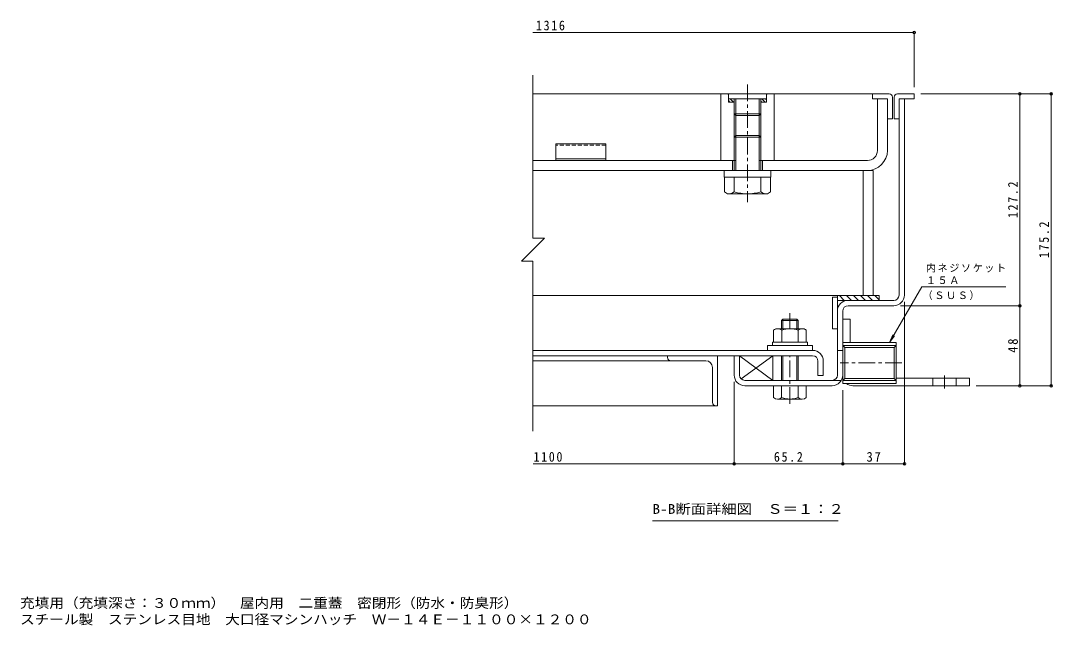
# Model space of a CAD drawing. Units: millimetres at full size. Extents: x -524 to 544, y -392 to 382.
# Drawn here: x -100 to 520, y -392 to -30 of the extents above; entities that cross this region are included whole.
import ezdxf
from ezdxf.enums import TextEntityAlignment as Align

# ---------------------------------------------------------------- set-up
doc = ezdxf.new("R2010")
doc.units = ezdxf.units.MM
doc.header["$LTSCALE"] = 2
doc.header["$PDMODE"] = 32
doc.header["$PDSIZE"] = 1.6
doc.linetypes.add('CHAIN1', pattern=[8, 5, -1, 1, -1])
doc.linetypes.add('DASHED1', pattern=[1.8, 1.2, -0.6])
for name, color, linetype, lineweight in [('D-1', 2, 'Continuous', 9), ('D-2', 3, 'Continuous', 9), ('D-3', 4, 'Continuous', 9), ('D-5', 7, 'Continuous', 9), ('D-6', 6, 'Continuous', 9), ('D-7', 5, 'Continuous', 5), ('D-8', 5, 'Continuous', 5), ('D-9', 134, 'Continuous', 5), ('D-A', 3, 'Continuous', 9), ('D-B', 6, 'Continuous', 9), ('D-C', 2, 'Continuous', 9), ('D-E', 3, 'Continuous', 9), ('D-F', 7, 'Continuous', 9), ('F-5_F-5ﾚｲﾔ', 7, 'Continuous', 9)]:
    doc.layers.add(name, color=color, linetype=linetype, lineweight=lineweight)
doc.styles.add('ＭＳ ゴシック', font='')
doc.styles.get('ＭＳ ゴシック').set_extended_font_data('MS Gothic')

msp = doc.modelspace()

# ---------------------------------------------------------------- linework, layer by layer
at = {"layer": 'D-1'}
for p, q in [((427.745, -194.241), (427.745, -76.441)), ((427.745, -76.441), (430.945, -76.441)), ((430.945, -194.241), (430.945, -76.441)), ((424.545, -197.441), (397.144, -197.441)), ((390.744, -242.242), (390.744, -203.841)), ((393.944, -203.841), (393.944, -242.242)), ((397.144, -200.641), (424.545, -200.641)), ((425.944, -222.665), (393.944, -222.665)), ((393.944, -222.665), (393.944, -247.265)), ((425.944, -222.665), (425.944, -247.265)), ((393.944, -227.442), (390.744, -227.442)), ((424.782, -225.65), (395.106, -225.65)), ((395.106, -244.281), (395.106, -225.65)), ((425.944, -224.488), (424.782, -225.65)), ((424.782, -225.65), (424.782, -244.281)), ((331.945, -242.242), (331.945, -230.642)), ((393.087, -245.442), (335.145, -245.442)), ((393.944, -245.443), (395.106, -244.281)), ((425.944, -245.443), (393.944, -245.443)), ((425.944, -247.265), (393.944, -247.265)), ((424.782, -244.281), (395.106, -244.281)), ((425.944, -245.443), (424.782, -244.281)), ((335.145, -248.642), (357.245, -248.642)), ((367.245, -248.642), (387.544, -248.642))]:
    msp.add_line(p, q, dxfattribs=at)
for points in [[(425.944, -224.488), (393.944, -224.488), (395.106, -225.65)], [(328.745, -242.242), (328.745, -230.642), (331.945, -230.642)]]:
    msp.add_lwpolyline(points, dxfattribs=at)
for centre, radius, start, end in [((397.144, -203.841), 6.4, 90, 180), ((424.545, -194.241), 3.2, 270, 0), ((424.545, -194.241), 6.4, 270, 0), ((397.144, -203.841), 3.2, 90, 180), ((335.145, -242.242), 6.4, 180, 270), ((335.145, -242.242), 3.2, 180, 270), ((387.544, -242.242), 6.4, 270, 0), ((387.544, -242.242), 3.2, 270, 0)]:
    msp.add_arc(centre, radius, start, end, dxfattribs=at)
at = {"layer": 'D-2'}
for p, q in [((327.744, -113.441), (327.744, -119.441)), ((345.744, -113.441), (345.744, -119.441))]:
    msp.add_line(p, q, dxfattribs=at)
at = {"layer": 'D-3'}
for p, q in [((411.745, -73.441), (207.893, -73.441)), ((426.745, -73.441), (436.745, -73.441)), ((436.745, -73.441), (436.745, -76.441)), ((411.745, -76.441), (420.745, -76.441)), ((420.745, -76.441), (420.745, -88.441)), ((423.745, -75.441), (423.745, -88.441)), ((424.745, -75.441), (424.745, -88.441)), ((436.745, -76.441), (427.745, -76.441)), ((427.745, -76.441), (427.745, -88.441)), ((420.745, -88.441), (423.745, -88.441)), ((427.745, -88.441), (424.745, -88.441)), ((221.745, -103.441), (221.745, -113.441)), ((251.745, -103.441), (221.745, -103.441)), ((251.745, -112.441), (221.745, -112.441))]:
    msp.add_line(p, q, dxfattribs=at)
at = {"layer": 'D-3', "linetype": 'DASHED1'}
msp.add_line((251.745, -104.307), (221.745, -104.307), dxfattribs=at)
at = {"layer": 'D-3'}
for points in [[(421.745, -73.441), (411.745, -73.441), (411.745, -76.441)], [(251.745, -103.441), (251.745, -113.441), (221.745, -113.441)]]:
    msp.add_lwpolyline(points, dxfattribs=at)
for centre, start, end in [((421.745, -75.441), 0, 90), ((426.745, -75.441), 90, 180)]:
    msp.add_arc(centre, 2, start, end, dxfattribs=at)
at = {"layer": 'D-5'}
for p, q in [((422.023, -222.665), (441.325, -189.233)), ((441.325, -189.233), (491.872, -189.233)), ((422.023, -222.665), (423.936, -218.046)), ((422.023, -222.665), (425.067, -218.698)), ((391.179, -329.78), (279.679, -329.78))]:
    msp.add_line(p, q, dxfattribs=at)
at = {"layer": 'D-6'}
for p, q in [((387.744, -195.441), (390.744, -195.441)), ((387.744, -195.441), (387.744, -214.441)), ((390.744, -194.441), (390.744, -214.441)), ((415.744, -197.441), (390.744, -197.441)), ((394.883, -197.441), (391.883, -194.441)), ((399.125, -197.441), (396.125, -194.441)), ((403.368, -197.441), (400.368, -194.441)), ((407.611, -197.441), (404.611, -194.441)), ((411.853, -197.441), (408.853, -194.441)), ((415.744, -197.089), (413.096, -194.441)), ((387.744, -214.441), (390.744, -214.441)), ((331.945, -230.642), (331.945, -242.242)), ((332.848, -244.471), (351.945, -230.642)), ((335.145, -245.442), (351.945, -245.442))]:
    msp.add_line(p, q, dxfattribs=at)
msp.add_lwpolyline([(415.744, -197.441), (415.744, -194.441), (390.744, -194.441)], dxfattribs=at)
msp.add_lwpolyline([(351.945, -245.442), (351.945, -230.642), (331.945, -230.642)], close=True, dxfattribs=at)
at = {"layer": 'D-7'}
for p, q in [((358.057, -208.642), (357.245, -209.454)), ((367.245, -209.454), (357.245, -209.454)), ((357.245, -214.142), (357.245, -209.454)), ((366.433, -208.642), (358.057, -208.642)), ((358.057, -214.142), (358.057, -208.642)), ((366.433, -208.642), (367.245, -209.454)), ((366.433, -214.142), (366.433, -208.642)), ((367.245, -209.454), (367.245, -214.142)), ((367.245, -209.454), (367.245, -214.142)), ((357.245, -245.442), (357.245, -230.642)), ((358.057, -245.442), (358.057, -230.642)), ((366.433, -245.442), (366.433, -230.642)), ((367.245, -230.642), (367.245, -245.442)), ((352.445, -255.747), (352.445, -248.642)), ((372.045, -248.642), (352.445, -248.642)), ((357.245, -255.747), (357.245, -248.642)), ((367.245, -248.642), (367.245, -255.747)), ((372.045, -255.747), (372.045, -248.642)), ((369.645, -256.642), (354.845, -256.642))]:
    msp.add_line(p, q, dxfattribs=at)
at = {"layer": 'D-7', "linetype": 'CHAIN1'}
for p, q in [((362.245, -214.142), (362.245, -205.109)), ((362.245, -259.52), (362.245, -230.642))]:
    msp.add_line(p, q, dxfattribs=at)
at = {"layer": 'D-7', "color": 2, "lineweight": 9}
for p, q in [((352.43, -215.201), (353.745, -214.442)), ((352.43, -215.201), (352.43, -222.442)), ((370.745, -214.442), (353.745, -214.442)), ((357.337, -215.201), (357.337, -222.442)), ((367.152, -215.201), (367.152, -222.442))]:
    msp.add_line(p, q, dxfattribs=at)
at = {"layer": 'D-7', "color": 6, "lineweight": 9}
for p, q in [((351.745, -222.442), (351.745, -224.442)), ((351.745, -224.442), (372.745, -224.442))]:
    msp.add_line(p, q, dxfattribs=at)
at = {"layer": 'D-7', "color": 134}
for p, q in [((348.745, -224.442), (348.745, -227.442)), ((348.745, -224.442), (375.745, -224.442)), ((348.745, -227.442), (375.745, -227.442)), ((375.745, -224.442), (375.745, -227.442))]:
    msp.add_line(p, q, dxfattribs=at)
at = {"layer": 'D-7', "color": 2, "lineweight": 9}
msp.add_lwpolyline([(370.745, -214.442), (372.06, -215.201), (372.06, -222.442), (352.43, -222.442)], dxfattribs=at)
at = {"layer": 'D-7', "color": 6, "lineweight": 9}
msp.add_lwpolyline([(351.745, -222.442), (372.745, -222.442), (372.745, -224.442)], dxfattribs=at)
at = {"layer": 'D-7', "color": 2, "lineweight": 9}
for centre, radius, start, end in [((355.326, -220.218), 5.793, 94.38438, 120), ((354.73, -219.282), 4.842, 57.42749, 88.18784), ((362.245, -230.683), 16.241, 72.41188, 107.5881), ((369.759, -219.282), 4.842, 91.81215, 122.57249), ((369.163, -220.218), 5.793, 59.99998, 85.6156)]:
    msp.add_arc(centre, radius, start, end, dxfattribs=at)
at = {"layer": 'D-7'}
for centre, radius, start, end in [((354.845, -252.976), 3.666, 229.1022, 310.89809), ((362.245, -242.226), 14.416, 249.70546, 290.29454), ((369.645, -252.976), 3.666, 229.10191, 310.8978)]:
    msp.add_arc(centre, radius, start, end, dxfattribs=at)
at = {"layer": 'D-8'}
for p, q in [((406.245, -119.441), (412.245, -119.441)), ((406.245, -119.441), (406.245, -194.441)), ((412.245, -119.441), (412.245, -194.441)), ((406.245, -194.441), (412.245, -194.441))]:
    msp.add_line(p, q, dxfattribs=at)
at = {"layer": 'D-9'}
for p, q in [((322.844, -123.441), (322.844, -132.316)), ((328.745, -132.344), (328.745, -123.441)), ((344.745, -132.344), (344.745, -123.441)), ((350.645, -123.441), (350.645, -132.344)), ((324.753, -133.417), (322.844, -132.316)), ((348.745, -133.441), (324.795, -133.441)), ((348.745, -133.441), (350.645, -132.344))]:
    msp.add_line(p, q, dxfattribs=at)
for centre, radius, start, end in [((325.002, -126.54), 6.906, 267.86055, 302.81094), ((336.744, -103.722), 29.72, 254.38446, 285.61554), ((348.487, -126.54), 6.906, 237.18906, 272.13945)]:
    msp.add_arc(centre, radius, start, end, dxfattribs=at)
at = {"layer": 'D-A'}
for p, q in [((375.845, -227.442), (208.034, -227.442)), ((208.034, -230.642), (375.845, -230.642)), ((379.045, -233.842), (379.045, -242.442)), ((382.245, -233.842), (382.245, -242.442)), ((379.045, -242.442), (382.245, -242.442))]:
    msp.add_line(p, q, dxfattribs=at)
for radius in [6.4, 3.2]:
    msp.add_arc((375.845, -233.842), radius, 0, 90, dxfattribs=at)
at = {"layer": 'D-B'}
for p, q in [((288.745, -230.642), (208.034, -230.642)), ((290.745, -233.642), (208.034, -233.642)), ((288.745, -230.642), (318.745, -230.642)), ((288.745, -231.642), (288.745, -230.642)), ((290.745, -233.642), (311.745, -233.642)), ((318.745, -230.642), (318.745, -260.642)), ((315.745, -258.642), (315.745, -237.642)), ((317.745, -260.642), (208.034, -260.642)), ((317.745, -260.642), (318.745, -260.642))]:
    msp.add_line(p, q, dxfattribs=at)
for centre, radius, start, end in [((290.745, -231.642), 2, 180, 270), ((311.745, -237.642), 4, 0, 90), ((317.745, -258.642), 2, 180, 270)]:
    msp.add_arc(centre, radius, start, end, dxfattribs=at)
at = {"layer": 'D-C', "linetype": 'CHAIN1'}
msp.add_line((336.745, -67.906), (336.745, -138.567), dxfattribs=at)
at = {"layer": 'D-C'}
for p, q in [((320.745, -73.441), (324.744, -73.441)), ((320.745, -113.441), (320.745, -73.441)), ((325.245, -73.941), (324.744, -73.441)), ((325.245, -78.441), (325.245, -73.441)), ((348.245, -73.441), (325.245, -73.441)), ((348.745, -73.441), (348.245, -73.941)), ((348.245, -78.441), (348.245, -73.441)), ((352.745, -73.441), (348.745, -73.441)), ((352.745, -113.441), (352.745, -73.441)), ((348.245, -76.441), (325.245, -76.441)), ((326.224, -78.441), (325.245, -77.461)), ((328.745, -78.441), (325.245, -78.441)), ((328.346, -78.441), (326.346, -76.441)), ((328.745, -76.719), (328.467, -76.441)), ((328.745, -119.441), (328.745, -76.441)), ((329.745, -119.441), (329.745, -76.441)), ((343.745, -119.441), (343.745, -76.441)), ((344.745, -81.686), (344.745, -76.441)), ((345.316, -78.441), (344.745, -77.87)), ((348.245, -78.441), (344.745, -78.441)), ((347.438, -78.441), (345.438, -76.441)), ((348.245, -77.127), (347.559, -76.441)), ((344.745, -85.441), (328.745, -85.441)), ((344.745, -85.387), (343.745, -86.441)), ((344.745, -119.441), (344.745, -81.686)), ((329.745, -98.441), (328.745, -99.441)), ((343.745, -98.441), (329.745, -98.441)), ((344.745, -99.441), (343.745, -98.441)), ((344.745, -99.441), (328.745, -99.441)), ((320.745, -113.441), (329.745, -113.441)), ((352.745, -113.441), (343.745, -113.441))]:
    msp.add_line(p, q, dxfattribs=at)
at = {"layer": 'D-C', "color": 134, "lineweight": 5}
for p, q in [((322.744, -119.441), (350.744, -119.441)), ((350.744, -119.441), (350.744, -123.441))]:
    msp.add_line(p, q, dxfattribs=at)
at = {"layer": 'D-C'}
msp.add_lwpolyline([(343.745, -86.441), (329.745, -86.441), (328.745, -85.441)], dxfattribs=at)
at = {"layer": 'D-C', "color": 134, "lineweight": 5}
msp.add_lwpolyline([(322.744, -119.441), (322.744, -123.441), (350.744, -123.441)], dxfattribs=at)
at = {"layer": 'D-E', "color": 2}
for p, q in [((406.245, -119.441), (207.905, -119.441)), ((406.245, -194.441), (406.245, -119.441)), ((406.245, -194.441), (208.034, -194.441))]:
    msp.add_line(p, q, dxfattribs=at)
at = {"layer": 'D-E'}
for p, q in [((393.944, -208.641), (393.944, -242.242)), ((393.944, -208.641), (398.444, -208.641)), ((398.444, -222.665), (398.444, -208.641)), ((425.944, -244.142), (469.944, -244.142)), ((447.944, -248.642), (447.944, -244.142)), ((461.944, -248.642), (461.944, -244.142)), ((469.944, -244.142), (469.944, -248.642)), ((469.944, -248.642), (399.944, -248.642))]:
    msp.add_line(p, q, dxfattribs=at)
at = {"layer": 'D-E', "linetype": 'CHAIN1'}
msp.add_line((454.944, -250.389), (454.944, -242.499), dxfattribs=at)
at = {"layer": 'D-E'}
msp.add_arc((399.944, -242.642), 6, 230.3984, 270, dxfattribs=at)
at = {"layer": 'D-F'}
for p, q in [((436.745, -36.621), (207.893, -36.621)), ((436.745, -36.021), (436.745, -69.441)), ((207.893, -62.29), (207.893, -160.16)), ((519.58, -73.441), (440.745, -73.441)), ((500.312, -73.441), (500.312, -200.641)), ((518.98, -73.441), (518.98, -248.642)), ((214.774, -160.16), (201.011, -173.923)), ((207.893, -160.16), (214.774, -160.16)), ((207.893, -173.923), (201.011, -173.923)), ((207.893, -173.923), (207.893, -275.949)), ((500.912, -200.641), (428.545, -200.641)), ((430.945, -296.11), (430.945, -198.241)), ((500.312, -200.641), (500.312, -248.642)), ((328.745, -296.11), (328.745, -246.242)), ((393.944, -296.11), (393.944, -251.265)), ((519.58, -248.642), (473.944, -248.642)), ((328.745, -295.51), (208.034, -295.51)), ((393.944, -295.51), (328.745, -295.51)), ((430.945, -295.51), (393.944, -295.51))]:
    msp.add_line(p, q, dxfattribs=at)
at = {"layer": 'D-F', "color": 3}
for p, q in [((414.745, -107.441), (414.745, -76.441)), ((420.745, -76.441), (414.745, -76.441)), ((420.745, -107.441), (420.745, -76.441)), ((328.745, -113.441), (207.893, -113.441)), ((408.745, -113.441), (344.745, -113.441)), ((207.905, -119.441), (408.745, -119.441))]:
    msp.add_line(p, q, dxfattribs=at)
at = {"layer": 'D-F', "linetype": 'CHAIN1'}
msp.add_line((429.346, -234.965), (392.472, -234.965), dxfattribs=at)
at = {"layer": 'D-F', "color": 3}
for radius in [6, 12]:
    msp.add_arc((408.745, -107.441), radius, 270, 0, dxfattribs=at)
at = {"layer": 'D-F'}
for p in [(436.745, -36.621), (500.312, -73.441), (518.98, -73.441), (500.312, -200.641), (500.312, -248.642), (518.98, -248.642), (328.745, -295.51), (393.944, -295.51), (430.945, -295.51)]:
    msp.add_point(p, dxfattribs=at)

# ---------------------------------------------------------------- texts
at = {"layer": 'D-5', "color": 2, "style": 'ＭＳ ゴシック', "width": 1.15}
msp.add_text('B-B断面詳細図\u3000Ｓ＝１：２', height=5.865, dxfattribs=at).set_placement((279.679, -327.28), align=Align.BOTTOM_LEFT)
at = {"layer": 'D-5', "char_height": 4.399, "attachment_point": 7, "style": 'ＭＳ ゴシック'}
for s, insert in [('\\T1.17;内ネジソケット', (443.872, -180.665)), ('\\T1.17;１５Ａ', (443.872, -187.632)), ('\\T1.17;（ＳＵＳ）', (441.94, -197.203))]:
    msp.add_mtext(s, dxfattribs=dict(at, insert=insert))
at = {"layer": 'D-F', "color": 2, "char_height": 5.865, "attachment_point": 7, "style": 'ＭＳ ゴシック'}
for s, insert in [('\\T1.28;\\W0.9;1316', (209.744, -35.421)), ('\\T1.28;\\W0.9;1100', (208.259, -294.31)), ('\\T1.28;\\W0.9;65.2', (352.594, -294.31)), ('\\T1.27;\\W0.95;37', (408.194, -294.31))]:
    msp.add_mtext(s, dxfattribs=dict(at, insert=insert))
at = {"layer": 'D-F', "color": 2, "char_height": 5.865, "attachment_point": 7, "rotation": 90, "style": 'ＭＳ ゴシック'}
for s, insert in [('\\T1.28;\\W0.9;127.2', (499.112, -148.041)), ('\\T1.28;\\W0.9;175.2', (517.78, -172.042)), ('\\T1.27;\\W0.95;48', (499.112, -228.892))]:
    msp.add_mtext(s, dxfattribs=dict(at, insert=insert))
at = {"layer": 'F-5_F-5ﾚｲﾔ', "color": 2, "style": 'ＭＳ ゴシック', "width": 1.1}
for s, p in [('充填用（充填深さ：３０ｍｍ）\u3000屋内用\u3000二重蓋\u3000密閉形（防水・防臭形）', (-100.021, -383.701)), ('スチール製\u3000ステンレス目地\u3000大口径マシンハッチ\u3000Ｗ－１４Ｅ－１１００×１２００', (-100.021, -393.542))]:
    msp.add_text(s, height=5.865, dxfattribs=at).set_placement(p, align=Align.BOTTOM_LEFT)

doc.saveas('drawing.dxf')
